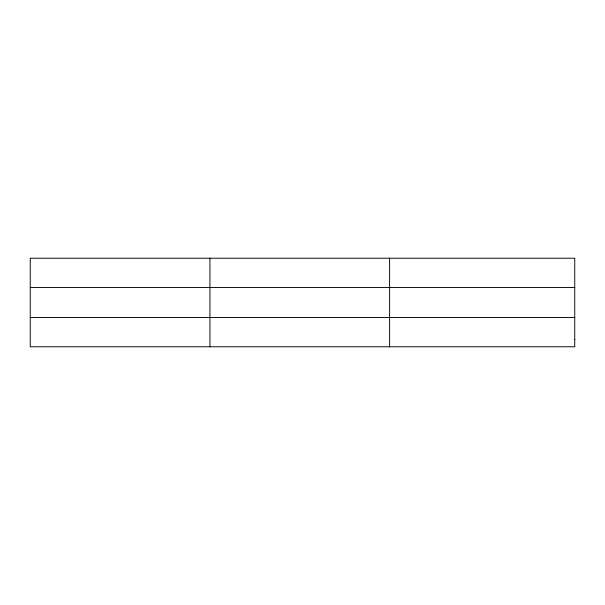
<?xml version="1.0" encoding="UTF-8"?>
<svg xmlns="http://www.w3.org/2000/svg" width="605" height="605" viewBox="0 0 605 605"><rect width="100%" height="100%" fill="white"/><g stroke="black" fill="none" stroke-linecap="round" stroke-linejoin="round"><path stroke-width="0.91" d="M209.935 346.771L209.935 258.229M389.62 346.771L389.62 258.229M30.25 287.451L574.75 287.451M30.25 317.549L574.75 317.549M574.75 339.465L574.75 346.771L30.25 346.771L30.25 258.229L574.75 258.229L574.75 339.465"/></g></svg>
